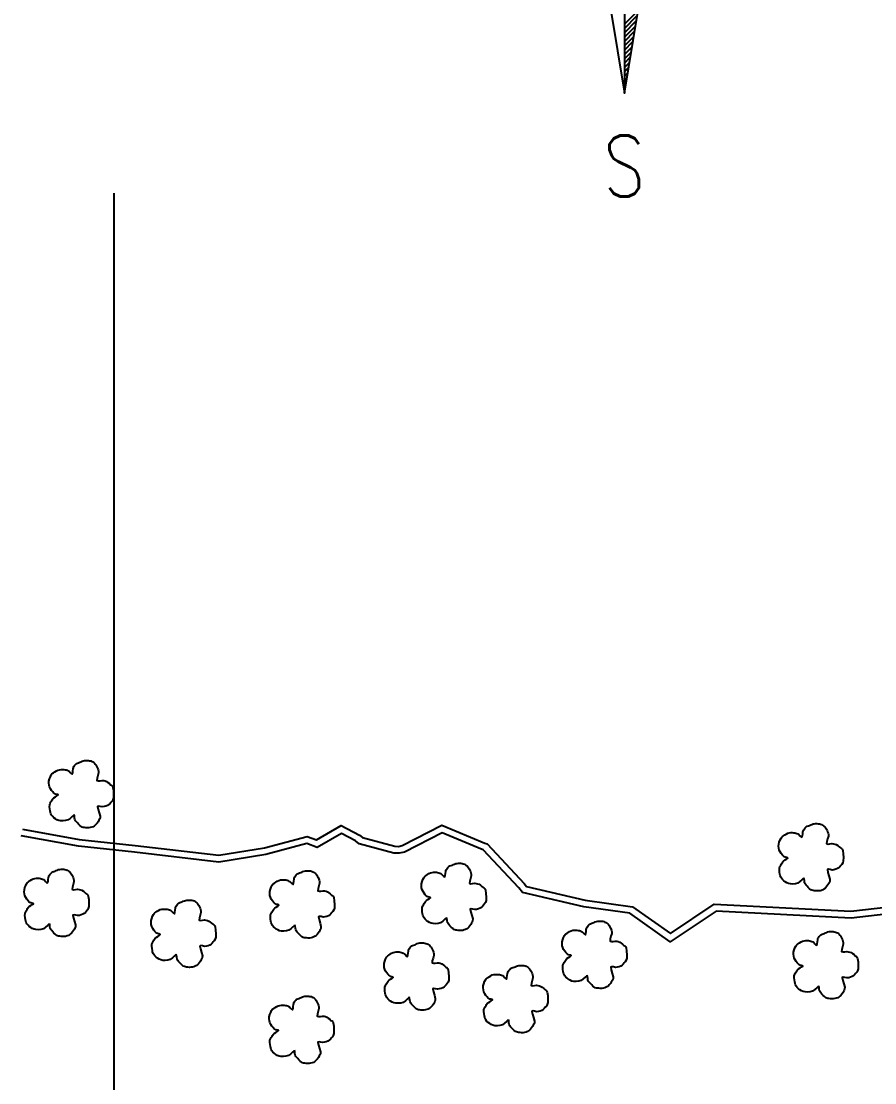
# Model space of a CAD drawing. Header units: millimetres. Extents: x 733975 to 738430, y 7821792 to 7824942.
# Drawn here: x 734459.3 to 734834.9, y 7823820.5 to 7824287.7 of the extents above; entities that cross this region are included whole.
import ezdxf

# ---------------------------------------------------------------- set-up
doc = ezdxf.new("R2010")
doc.units = ezdxf.units.MM
doc.linetypes.add('CONTINUO', pattern=[0])
for name, color, linetype in [("CURSOS_D'AGUA", 174, 'Continuous'), ('MALHA', 8, 'Continuous'), ('MATO', 3, 'Continuous'), ('SETA_NORTE', 3, 'Continuous')]:
    doc.layers.add(name, color=color, linetype=linetype)
doc.styles.add('ROMANS', font='romans')

# ---------------------------------------------------------------- blocks, each defined once
blk = doc.blocks.new('A$C309442C0')
at = {"layer": 'SETA_NORTE', "linetype": 'Continuous'}
for p, q in [((83.65, 25.28), (85.65, 27.28)), ((83.65, 24.65), (85.52, 26.52)), ((83.65, 24.01), (85.4, 25.76)), ((83.65, 23.37), (85.27, 25)), ((83.65, 22.74), (85.15, 24.23)), ((83.65, 22.1), (85.02, 23.47)), ((83.65, 21.46), (84.9, 22.71)), ((83.65, 20.83), (84.77, 21.94)), ((83.65, 20.19), (84.64, 21.18)), ((83.65, 19.55), (84.52, 20.42)), ((83.65, 18.91), (84.39, 19.66)), ((83.65, 18.28), (84.27, 18.89)), ((83.65, 17.64), (84.14, 18.13)), ((83.65, 17), (84.02, 17.37)), ((83.65, 16.37), (83.89, 16.61)), ((83.65, 15.73), (83.76, 15.84))]:
    blk.add_line(p, q, dxfattribs=at)
blk.add_lwpolyline([(93.84, 77.03), (155.72, 87.22), (93.84, 97.41), (83.65, 159.29), (73.46, 97.41), (11.58, 87.22), (73.46, 77.03), (83.65, 15.15)], close=True, dxfattribs=at)
blk.add_lwpolyline([(83.65, 87.22), (83.65, 15.15)], dxfattribs=at)
at = {"layer": 'SETA_NORTE', "color": 7, "lineweight": 30, "style": 'ROMANS', "width": 0.8}
blk.add_text('S', height=8.94, dxfattribs=at).set_placement((80.57, 0))

msp = doc.modelspace()

# ---------------------------------------------------------------- linework, layer by layer
at = {"layer": "CURSOS_D'AGUA", "color": 174, "linetype": 'Continuous'}
for points in [[(734459.81, 7823932.12), (734484.83, 7823927.58), (734509.46, 7823924.91), (734546.2, 7823920.6), (734566.32, 7823923.89), (734585.04, 7823928.88), (734589.21, 7823927.36), (734600.1, 7823933.62), (734608.11, 7823929.49), (734609.38, 7823928.39), (734623.73, 7823924.52), (734625.33, 7823924.48), (734626.94, 7823924.81), (734644.43, 7823933.83), (734663.27, 7823925.97), (734664.26, 7823925.6), (734680.53, 7823908.21), (734681.59, 7823906.82), (734707.46, 7823900.86), (734728.24, 7823897.93), (734744.95, 7823886.14), (734764.27, 7823899), (734824.39, 7823895.96), (734856.45, 7823899.63)], [(734856.33, 7823896.6), (734824.48, 7823892.95), (734765.11, 7823895.95), (734744.9, 7823882.5), (734727.1, 7823895.06), (734706.91, 7823897.91), (734679.86, 7823904.14), (734678.23, 7823906.27), (734662.55, 7823923.04), (734662.16, 7823923.18), (734644.56, 7823930.52), (734627.95, 7823921.95), (734625.6, 7823921.47), (734623.29, 7823921.53), (734607.93, 7823925.67), (734606.41, 7823926.99), (734600.18, 7823930.2), (734589.49, 7823924.06), (734584.9, 7823925.74), (734566.95, 7823920.95), (734546.27, 7823917.57), (734509.12, 7823921.93), (734484.4, 7823924.61), (734459.27, 7823929.17)]]:
    msp.add_lwpolyline(points, dxfattribs=at)
at = {"layer": 'MALHA', "color": 8}
msp.add_lwpolyline([(734500, 7824212.05), (734500, 7823564.62)], dxfattribs=at)
at = {"layer": 'MATO', "color": 94, "linetype": 'CONTINUO'}
for points in [[(734482.43, 7823938.27, 0), (734481.65, 7823937.6, 0), (734480.8, 7823936.83, 0), (734479.87, 7823936.12, 0), (734478.78, 7823935.82, 0), (734477.68, 7823935.7, 0), (734476.62, 7823935.74, 0), (734475.75, 7823935.93, 0), (734474.98, 7823936.24, 0), (734474.3, 7823936.64, 0), (734473.66, 7823937.13, 0), (734473.11, 7823937.67, 0), (734472.65, 7823938.26, 0), (734472.34, 7823938.82, 0), (734472.12, 7823939.43, 0), (734471.97, 7823940.11, 0), (734471.83, 7823941.02, 0), (734471.76, 7823941.95, 0), (734471.79, 7823942.84, 0), (734472.02, 7823943.5, 0), (734472.32, 7823944.07, 0), (734472.68, 7823944.57, 0), (734472.94, 7823945.02, 0), (734473.24, 7823945.44, 0), (734473.61, 7823945.85, 0), (734474.33, 7823946.32, 0), (734475, 7823946.75, 0), (734475.48, 7823947.12, 0), (734475.28, 7823947.27, 0), (734474.84, 7823947.38, 0), (734474.29, 7823947.5, 0), (734473.91, 7823947.73, 0), (734473.52, 7823948.04, 0), (734473.12, 7823948.47, 0), (734472.61, 7823949.1, 0), (734472.14, 7823949.83, 0), (734471.74, 7823950.65, 0), (734471.52, 7823951.48, 0), (734471.44, 7823952.35, 0), (734471.49, 7823953.24, 0), (734471.74, 7823954.22, 0), (734472.09, 7823955.14, 0), (734472.48, 7823955.94, 0), (734472.79, 7823956.36, 0), (734473.13, 7823956.66, 0), (734473.53, 7823956.91, 0), (734474.11, 7823957.33, 0), (734474.76, 7823957.73, 0), (734475.44, 7823958.08, 0), (734476.12, 7823958.25, 0), (734476.8, 7823958.33, 0), (734477.45, 7823958.34, 0), (734478.02, 7823958.32, 0), (734478.56, 7823958.24, 0), (734479.05, 7823958.12, 0), (734479.49, 7823957.97, 0), (734479.91, 7823957.78, 0), (734480.32, 7823957.53, 0), (734480.82, 7823956.98, 0), (734481.3, 7823956.51, 0), (734481.71, 7823956.29, 0), (734481.91, 7823956.93, 0), (734482.04, 7823957.78, 0), (734482.13, 7823958.66, 0), (734482.21, 7823959.04, 0), (734482.32, 7823959.34, 0), (734482.48, 7823959.61, 0), (734482.76, 7823960.06, 0), (734483.11, 7823960.51, 0), (734483.52, 7823960.92, 0), (734484, 7823961.15, 0), (734484.53, 7823961.33, 0), (734485.06, 7823961.49, 0), (734485.56, 7823961.73, 0), (734486.06, 7823961.96, 0), (734486.57, 7823962.16, 0), (734487.13, 7823962.26, 0), (734487.7, 7823962.31, 0), (734488.27, 7823962.31, 0), (734488.82, 7823962.28, 0), (734489.36, 7823962.21, 0), (734489.87, 7823962.08, 0), (734490.34, 7823961.9, 0), (734490.78, 7823961.67, 0), (734491.18, 7823961.39, 0), (734491.53, 7823961.1, 0), (734491.85, 7823960.75, 0), (734492.15, 7823960.35, 0), (734492.46, 7823959.84, 0), (734492.75, 7823959.27, 0), (734492.99, 7823958.67, 0), (734493.19, 7823958.14, 0), (734493.31, 7823957.53, 0), (734493.33, 7823956.81, 0), (734492.98, 7823955.63, 0), (734492.68, 7823954.46, 0), (734492.56, 7823953.49, 0), (734493.16, 7823953.32, 0), (734493.98, 7823953.38, 0), (734494.88, 7823953.53, 0), (734495.55, 7823953.45, 0), (734496.19, 7823953.31, 0), (734496.8, 7823953.07, 0), (734497.45, 7823952.63, 0), (734498.07, 7823952.14, 0), (734498.62, 7823951.63, 0), (734499.04, 7823951.4, 0), (734499.37, 7823951.06, 0), (734499.62, 7823950.48, 0), (734499.83, 7823949.04, 0), (734499.93, 7823947.45, 0), (734499.89, 7823945.91, 0), (734499.63, 7823945.04, 0), (734499.24, 7823944.38, 0), (734498.77, 7823943.87, 0), (734498.34, 7823943.33, 0), (734497.85, 7823942.88, 0), (734497.29, 7823942.5, 0), (734496.54, 7823942.21, 0), (734495.75, 7823942, 0), (734494.94, 7823941.88, 0), (734494.08, 7823942.11, 0), (734493.36, 7823942.23, 0), (734492.89, 7823942.06, 0), (734493.14, 7823940.79, 0), (734493.56, 7823939.28, 0), (734493.99, 7823937.79, 0), (734493.95, 7823937.03, 0), (734493.78, 7823936.45, 0), (734493.48, 7823935.97, 0), (734493.12, 7823935.36, 0), (734492.7, 7823934.77, 0), (734492.25, 7823934.24, 0), (734491.83, 7823933.81, 0), (734491.39, 7823933.45, 0), (734490.89, 7823933.16, 0), (734490.28, 7823932.93, 0), (734489.63, 7823932.77, 0), (734488.96, 7823932.68, 0), (734488.3, 7823932.67, 0), (734487.66, 7823932.71, 0), (734487.05, 7823932.8, 0), (734486.55, 7823932.86, 0), (734486.08, 7823932.98, 0), (734485.61, 7823933.2, 0), (734485.05, 7823933.68, 0), (734484.49, 7823934.23, 0), (734483.97, 7823934.82, 0), (734483.52, 7823935.28, 0), (734483.15, 7823935.75, 0), (734482.85, 7823936.28, 0), (734482.76, 7823937.08, 0), (734482.68, 7823937.85, 0), (734482.51, 7823938.49, 0)], [(734803.57, 7823910.46, 0), (734802.79, 7823909.79, 0), (734801.94, 7823909.03, 0), (734801.01, 7823908.31, 0), (734799.93, 7823908.02, 0), (734798.82, 7823907.9, 0), (734797.76, 7823907.94, 0), (734796.9, 7823908.12, 0), (734796.13, 7823908.43, 0), (734795.44, 7823908.84, 0), (734794.8, 7823909.32, 0), (734794.25, 7823909.87, 0), (734793.8, 7823910.45, 0), (734793.49, 7823911.01, 0), (734793.27, 7823911.62, 0), (734793.12, 7823912.31, 0), (734792.97, 7823913.21, 0), (734792.91, 7823914.15, 0), (734792.93, 7823915.04, 0), (734793.16, 7823915.7, 0), (734793.47, 7823916.27, 0), (734793.82, 7823916.77, 0), (734794.08, 7823917.22, 0), (734794.38, 7823917.64, 0), (734794.76, 7823918.04, 0), (734795.47, 7823918.51, 0), (734796.15, 7823918.95, 0), (734796.63, 7823919.31, 0), (734796.42, 7823919.47, 0), (734795.98, 7823919.57, 0), (734795.44, 7823919.69, 0), (734795.06, 7823919.92, 0), (734794.67, 7823920.24, 0), (734794.26, 7823920.66, 0), (734793.76, 7823921.29, 0), (734793.28, 7823922.03, 0), (734792.88, 7823922.84, 0), (734792.67, 7823923.68, 0), (734792.58, 7823924.54, 0), (734792.63, 7823925.44, 0), (734792.88, 7823926.41, 0), (734793.23, 7823927.34, 0), (734793.63, 7823928.14, 0), (734793.93, 7823928.56, 0), (734794.27, 7823928.85, 0), (734794.68, 7823929.1, 0), (734795.26, 7823929.52, 0), (734795.9, 7823929.93, 0), (734796.59, 7823930.27, 0), (734797.27, 7823930.44, 0), (734797.94, 7823930.53, 0), (734798.59, 7823930.54, 0), (734799.17, 7823930.51, 0), (734799.7, 7823930.43, 0), (734800.2, 7823930.31, 0), (734800.63, 7823930.17, 0), (734801.05, 7823929.98, 0), (734801.46, 7823929.72, 0), (734801.97, 7823929.17, 0), (734802.44, 7823928.71, 0), (734802.85, 7823928.48, 0), (734803.06, 7823929.12, 0), (734803.18, 7823929.97, 0), (734803.27, 7823930.85, 0), (734803.36, 7823931.24, 0), (734803.47, 7823931.53, 0), (734803.63, 7823931.8, 0), (734803.9, 7823932.25, 0), (734804.25, 7823932.71, 0), (734804.66, 7823933.12, 0), (734805.15, 7823933.35, 0), (734805.67, 7823933.52, 0), (734806.21, 7823933.68, 0), (734806.71, 7823933.92, 0), (734807.21, 7823934.16, 0), (734807.72, 7823934.35, 0), (734808.28, 7823934.45, 0), (734808.85, 7823934.5, 0), (734809.41, 7823934.51, 0), (734809.97, 7823934.48, 0), (734810.51, 7823934.4, 0), (734811.02, 7823934.28, 0), (734811.49, 7823934.09, 0), (734811.92, 7823933.86, 0), (734812.32, 7823933.59, 0), (734812.67, 7823933.29, 0), (734812.99, 7823932.95, 0), (734813.29, 7823932.54, 0), (734813.61, 7823932.03, 0), (734813.89, 7823931.47, 0), (734814.14, 7823930.87, 0), (734814.34, 7823930.33, 0), (734814.45, 7823929.73, 0), (734814.47, 7823929.01, 0), (734814.13, 7823927.83, 0), (734813.82, 7823926.66, 0), (734813.7, 7823925.69, 0), (734814.3, 7823925.52, 0), (734815.12, 7823925.58, 0), (734816.03, 7823925.72, 0), (734816.7, 7823925.65, 0), (734817.33, 7823925.5, 0), (734817.95, 7823925.26, 0), (734818.6, 7823924.83, 0), (734819.21, 7823924.34, 0), (734819.76, 7823923.83, 0), (734820.18, 7823923.59, 0), (734820.52, 7823923.26, 0), (734820.77, 7823922.68, 0), (734820.97, 7823921.24, 0), (734821.07, 7823919.64, 0), (734821.04, 7823918.11, 0), (734820.77, 7823917.24, 0), (734820.38, 7823916.58, 0), (734819.92, 7823916.06, 0), (734819.49, 7823915.53, 0), (734819, 7823915.07, 0), (734818.43, 7823914.7, 0), (734817.69, 7823914.41, 0), (734816.89, 7823914.2, 0), (734816.09, 7823914.07, 0), (734815.23, 7823914.3, 0), (734814.51, 7823914.43, 0), (734814.03, 7823914.26, 0), (734814.28, 7823912.99, 0), (734814.71, 7823911.48, 0), (734815.13, 7823909.99, 0), (734815.1, 7823909.23, 0), (734814.92, 7823908.65, 0), (734814.63, 7823908.17, 0), (734814.27, 7823907.55, 0), (734813.85, 7823906.97, 0), (734813.39, 7823906.43, 0), (734812.98, 7823906, 0), (734812.53, 7823905.64, 0), (734812.04, 7823905.35, 0), (734811.43, 7823905.13, 0), (734810.78, 7823904.97, 0), (734810.11, 7823904.88, 0), (734809.44, 7823904.86, 0), (734808.8, 7823904.91, 0), (734808.19, 7823904.99, 0), (734807.7, 7823905.05, 0), (734807.23, 7823905.18, 0), (734806.76, 7823905.4, 0), (734806.2, 7823905.87, 0), (734805.64, 7823906.43, 0), (734805.11, 7823907.02, 0), (734804.67, 7823907.47, 0), (734804.29, 7823907.95, 0), (734803.99, 7823908.47, 0), (734803.91, 7823909.27, 0), (734803.82, 7823910.04, 0), (734803.65, 7823910.68, 0)], [(734471.58, 7823890.39, 0), (734470.8, 7823889.71, 0), (734469.95, 7823888.95, 0), (734469.02, 7823888.24, 0), (734467.93, 7823887.94, 0), (734466.83, 7823887.82, 0), (734465.77, 7823887.86, 0), (734464.9, 7823888.05, 0), (734464.13, 7823888.36, 0), (734463.45, 7823888.76, 0), (734462.81, 7823889.25, 0), (734462.26, 7823889.79, 0), (734461.8, 7823890.38, 0), (734461.49, 7823890.94, 0), (734461.27, 7823891.55, 0), (734461.13, 7823892.23, 0), (734460.98, 7823893.14, 0), (734460.91, 7823894.07, 0), (734460.94, 7823894.96, 0), (734461.17, 7823895.62, 0), (734461.48, 7823896.19, 0), (734461.83, 7823896.69, 0), (734462.09, 7823897.14, 0), (734462.39, 7823897.56, 0), (734462.76, 7823897.97, 0), (734463.48, 7823898.43, 0), (734464.15, 7823898.87, 0), (734464.64, 7823899.24, 0), (734464.43, 7823899.39, 0), (734463.99, 7823899.5, 0), (734463.44, 7823899.62, 0), (734463.06, 7823899.84, 0), (734462.67, 7823900.16, 0), (734462.27, 7823900.59, 0), (734461.77, 7823901.22, 0), (734461.29, 7823901.95, 0), (734460.89, 7823902.77, 0), (734460.67, 7823903.6, 0), (734460.59, 7823904.47, 0), (734460.64, 7823905.36, 0), (734460.89, 7823906.34, 0), (734461.24, 7823907.26, 0), (734461.64, 7823908.06, 0), (734461.94, 7823908.48, 0), (734462.28, 7823908.78, 0), (734462.68, 7823909.03, 0), (734463.26, 7823909.45, 0), (734463.91, 7823909.85, 0), (734464.59, 7823910.19, 0), (734465.28, 7823910.36, 0), (734465.95, 7823910.45, 0), (734466.6, 7823910.46, 0), (734467.18, 7823910.44, 0), (734467.71, 7823910.36, 0), (734468.2, 7823910.23, 0), (734468.64, 7823910.09, 0), (734469.06, 7823909.9, 0), (734469.47, 7823909.65, 0), (734469.97, 7823909.1, 0), (734470.45, 7823908.63, 0), (734470.86, 7823908.41, 0), (734471.06, 7823909.04, 0), (734471.19, 7823909.9, 0), (734471.28, 7823910.78, 0), (734471.37, 7823911.16, 0), (734471.48, 7823911.46, 0), (734471.63, 7823911.72, 0), (734471.91, 7823912.18, 0), (734472.26, 7823912.63, 0), (734472.67, 7823913.04, 0), (734473.16, 7823913.27, 0), (734473.68, 7823913.45, 0), (734474.22, 7823913.61, 0), (734474.71, 7823913.85, 0), (734475.21, 7823914.08, 0), (734475.72, 7823914.28, 0), (734476.28, 7823914.38, 0), (734476.85, 7823914.43, 0), (734477.42, 7823914.43, 0), (734477.98, 7823914.4, 0), (734478.51, 7823914.33, 0), (734479.03, 7823914.2, 0), (734479.5, 7823914.02, 0), (734479.93, 7823913.79, 0), (734480.33, 7823913.51, 0), (734480.68, 7823913.22, 0), (734481, 7823912.87, 0), (734481.3, 7823912.47, 0), (734481.61, 7823911.96, 0), (734481.9, 7823911.39, 0), (734482.15, 7823910.79, 0), (734482.34, 7823910.26, 0), (734482.46, 7823909.65, 0), (734482.48, 7823908.93, 0), (734482.14, 7823907.75, 0), (734481.83, 7823906.58, 0), (734481.71, 7823905.61, 0), (734482.31, 7823905.44, 0), (734483.13, 7823905.5, 0), (734484.03, 7823905.65, 0), (734484.7, 7823905.57, 0), (734485.34, 7823905.42, 0), (734485.96, 7823905.19, 0), (734486.61, 7823904.75, 0), (734487.22, 7823904.26, 0), (734487.77, 7823903.75, 0), (734488.19, 7823903.52, 0), (734488.52, 7823903.18, 0), (734488.77, 7823902.6, 0), (734488.98, 7823901.16, 0), (734489.08, 7823899.57, 0), (734489.05, 7823898.03, 0), (734488.78, 7823897.16, 0), (734488.39, 7823896.5, 0), (734487.93, 7823895.99, 0), (734487.49, 7823895.45, 0), (734487, 7823895, 0), (734486.44, 7823894.62, 0), (734485.7, 7823894.33, 0), (734484.9, 7823894.12, 0), (734484.1, 7823894, 0), (734483.24, 7823894.23, 0), (734482.52, 7823894.35, 0), (734482.04, 7823894.18, 0), (734482.29, 7823892.91, 0), (734482.72, 7823891.4, 0), (734483.14, 7823889.91, 0), (734483.11, 7823889.15, 0), (734482.93, 7823888.57, 0), (734482.64, 7823888.09, 0), (734482.28, 7823887.48, 0), (734481.86, 7823886.89, 0), (734481.4, 7823886.36, 0), (734480.99, 7823885.93, 0), (734480.54, 7823885.57, 0), (734480.04, 7823885.27, 0), (734479.44, 7823885.05, 0), (734478.78, 7823884.89, 0), (734478.11, 7823884.8, 0), (734477.45, 7823884.79, 0), (734476.81, 7823884.83, 0), (734476.2, 7823884.92, 0), (734475.7, 7823884.97, 0), (734475.23, 7823885.1, 0), (734474.77, 7823885.32, 0), (734474.2, 7823885.8, 0), (734473.65, 7823886.35, 0), (734473.12, 7823886.94, 0), (734472.68, 7823887.4, 0), (734472.3, 7823887.87, 0), (734472, 7823888.4, 0), (734471.92, 7823889.2, 0), (734471.83, 7823889.97, 0), (734471.66, 7823890.61, 0)], [(734579.62, 7823889.73, 0), (734578.85, 7823889.05, 0), (734577.99, 7823888.29, 0), (734577.06, 7823887.58, 0), (734575.98, 7823887.28, 0), (734574.87, 7823887.16, 0), (734573.81, 7823887.2, 0), (734572.95, 7823887.39, 0), (734572.18, 7823887.69, 0), (734571.49, 7823888.1, 0), (734570.86, 7823888.58, 0), (734570.3, 7823889.13, 0), (734569.85, 7823889.72, 0), (734569.54, 7823890.28, 0), (734569.32, 7823890.89, 0), (734569.17, 7823891.57, 0), (734569.03, 7823892.48, 0), (734568.96, 7823893.41, 0), (734568.99, 7823894.3, 0), (734569.21, 7823894.96, 0), (734569.52, 7823895.53, 0), (734569.87, 7823896.03, 0), (734570.14, 7823896.48, 0), (734570.44, 7823896.9, 0), (734570.81, 7823897.31, 0), (734571.53, 7823897.77, 0), (734572.2, 7823898.21, 0), (734572.68, 7823898.58, 0), (734572.47, 7823898.73, 0), (734572.04, 7823898.84, 0), (734571.49, 7823898.96, 0), (734571.11, 7823899.18, 0), (734570.72, 7823899.5, 0), (734570.31, 7823899.93, 0), (734569.81, 7823900.56, 0), (734569.33, 7823901.29, 0), (734568.93, 7823902.1, 0), (734568.72, 7823902.94, 0), (734568.63, 7823903.81, 0), (734568.68, 7823904.7, 0), (734568.94, 7823905.68, 0), (734569.28, 7823906.6, 0), (734569.68, 7823907.4, 0), (734569.98, 7823907.82, 0), (734570.32, 7823908.12, 0), (734570.73, 7823908.37, 0), (734571.31, 7823908.79, 0), (734571.95, 7823909.19, 0), (734572.64, 7823909.53, 0), (734573.32, 7823909.7, 0), (734574, 7823909.79, 0), (734574.64, 7823909.8, 0), (734575.22, 7823909.77, 0), (734575.75, 7823909.7, 0), (734576.25, 7823909.57, 0), (734576.69, 7823909.43, 0), (734577.1, 7823909.24, 0), (734577.52, 7823908.99, 0), (734578.02, 7823908.44, 0), (734578.5, 7823907.97, 0), (734578.91, 7823907.75, 0), (734579.11, 7823908.38, 0), (734579.24, 7823909.24, 0), (734579.32, 7823910.12, 0), (734579.41, 7823910.5, 0), (734579.52, 7823910.8, 0), (734579.68, 7823911.06, 0), (734579.96, 7823911.52, 0), (734580.3, 7823911.97, 0), (734580.71, 7823912.38, 0), (734581.2, 7823912.61, 0), (734581.72, 7823912.79, 0), (734582.26, 7823912.95, 0), (734582.76, 7823913.19, 0), (734583.26, 7823913.42, 0), (734583.77, 7823913.62, 0), (734584.33, 7823913.72, 0), (734584.9, 7823913.77, 0), (734585.47, 7823913.77, 0), (734586.02, 7823913.74, 0), (734586.56, 7823913.67, 0), (734587.07, 7823913.54, 0), (734587.54, 7823913.36, 0), (734587.98, 7823913.13, 0), (734588.37, 7823912.85, 0), (734588.72, 7823912.56, 0), (734589.04, 7823912.21, 0), (734589.34, 7823911.81, 0), (734589.66, 7823911.3, 0), (734589.95, 7823910.73, 0), (734590.19, 7823910.13, 0), (734590.39, 7823909.6, 0), (734590.51, 7823908.99, 0), (734590.52, 7823908.27, 0), (734590.18, 7823907.09, 0), (734589.87, 7823905.92, 0), (734589.75, 7823904.95, 0), (734590.36, 7823904.78, 0), (734591.17, 7823904.84, 0), (734592.08, 7823904.99, 0), (734592.75, 7823904.91, 0), (734593.39, 7823904.76, 0), (734594, 7823904.53, 0), (734594.65, 7823904.09, 0), (734595.26, 7823903.6, 0), (734595.81, 7823903.09, 0), (734596.23, 7823902.86, 0), (734596.57, 7823902.52, 0), (734596.82, 7823901.94, 0), (734597.02, 7823900.5, 0), (734597.12, 7823898.91, 0), (734597.09, 7823897.37, 0), (734596.82, 7823896.5, 0), (734596.44, 7823895.84, 0), (734595.97, 7823895.33, 0), (734595.54, 7823894.79, 0), (734595.05, 7823894.34, 0), (734594.48, 7823893.96, 0), (734593.74, 7823893.67, 0), (734592.94, 7823893.46, 0), (734592.14, 7823893.34, 0), (734591.28, 7823893.57, 0), (734590.56, 7823893.69, 0), (734590.09, 7823893.52, 0), (734590.34, 7823892.25, 0), (734590.76, 7823890.74, 0), (734591.18, 7823889.25, 0), (734591.15, 7823888.49, 0), (734590.97, 7823887.91, 0), (734590.68, 7823887.43, 0), (734590.32, 7823886.82, 0), (734589.9, 7823886.23, 0), (734589.45, 7823885.7, 0), (734589.03, 7823885.26, 0), (734588.58, 7823884.91, 0), (734588.09, 7823884.61, 0), (734587.48, 7823884.39, 0), (734586.83, 7823884.23, 0), (734586.16, 7823884.14, 0), (734585.5, 7823884.13, 0), (734584.85, 7823884.17, 0), (734584.25, 7823884.26, 0), (734583.75, 7823884.31, 0), (734583.28, 7823884.44, 0), (734582.81, 7823884.66, 0), (734582.25, 7823885.13, 0), (734581.69, 7823885.69, 0), (734581.17, 7823886.28, 0), (734580.72, 7823886.74, 0), (734580.35, 7823887.21, 0), (734580.05, 7823887.74, 0), (734579.96, 7823888.53, 0), (734579.88, 7823889.31, 0), (734579.7, 7823889.95, 0)], [(734646.37, 7823893.03, 0), (734645.59, 7823892.36, 0), (734644.74, 7823891.59, 0), (734643.81, 7823890.88, 0), (734642.72, 7823890.58, 0), (734641.62, 7823890.46, 0), (734640.55, 7823890.5, 0), (734639.69, 7823890.69, 0), (734638.92, 7823891, 0), (734638.24, 7823891.4, 0), (734637.6, 7823891.89, 0), (734637.05, 7823892.43, 0), (734636.59, 7823893.02, 0), (734636.28, 7823893.58, 0), (734636.06, 7823894.19, 0), (734635.91, 7823894.87, 0), (734635.77, 7823895.78, 0), (734635.7, 7823896.71, 0), (734635.73, 7823897.61, 0), (734635.96, 7823898.27, 0), (734636.26, 7823898.83, 0), (734636.62, 7823899.33, 0), (734636.88, 7823899.79, 0), (734637.18, 7823900.21, 0), (734637.55, 7823900.61, 0), (734638.27, 7823901.08, 0), (734638.94, 7823901.51, 0), (734639.42, 7823901.88, 0), (734639.21, 7823902.03, 0), (734638.78, 7823902.14, 0), (734638.23, 7823902.26, 0), (734637.85, 7823902.49, 0), (734637.46, 7823902.8, 0), (734637.06, 7823903.23, 0), (734636.55, 7823903.86, 0), (734636.08, 7823904.6, 0), (734635.67, 7823905.41, 0), (734635.46, 7823906.24, 0), (734635.38, 7823907.11, 0), (734635.43, 7823908, 0), (734635.68, 7823908.98, 0), (734636.03, 7823909.9, 0), (734636.42, 7823910.7, 0), (734636.73, 7823911.12, 0), (734637.07, 7823911.42, 0), (734637.47, 7823911.67, 0), (734638.05, 7823912.09, 0), (734638.7, 7823912.49, 0), (734639.38, 7823912.84, 0), (734640.06, 7823913.01, 0), (734640.74, 7823913.09, 0), (734641.39, 7823913.1, 0), (734641.96, 7823913.08, 0), (734642.5, 7823913, 0), (734642.99, 7823912.88, 0), (734643.43, 7823912.73, 0), (734643.85, 7823912.54, 0), (734644.26, 7823912.29, 0), (734644.76, 7823911.74, 0), (734645.24, 7823911.27, 0), (734645.65, 7823911.05, 0), (734645.85, 7823911.69, 0), (734645.98, 7823912.54, 0), (734646.07, 7823913.42, 0), (734646.15, 7823913.8, 0), (734646.26, 7823914.1, 0), (734646.42, 7823914.37, 0), (734646.7, 7823914.82, 0), (734647.05, 7823915.27, 0), (734647.46, 7823915.68, 0), (734647.94, 7823915.91, 0), (734648.47, 7823916.09, 0), (734649, 7823916.25, 0), (734649.5, 7823916.49, 0), (734650, 7823916.72, 0), (734650.51, 7823916.92, 0), (734651.07, 7823917.02, 0), (734651.64, 7823917.07, 0), (734652.21, 7823917.07, 0), (734652.76, 7823917.04, 0), (734653.3, 7823916.97, 0), (734653.81, 7823916.84, 0), (734654.28, 7823916.66, 0), (734654.72, 7823916.43, 0), (734655.12, 7823916.15, 0), (734655.47, 7823915.86, 0), (734655.79, 7823915.51, 0), (734656.09, 7823915.11, 0), (734656.4, 7823914.6, 0), (734656.69, 7823914.04, 0), (734656.93, 7823913.44, 0), (734657.13, 7823912.9, 0), (734657.25, 7823912.29, 0), (734657.27, 7823911.57, 0), (734656.92, 7823910.39, 0), (734656.61, 7823909.23, 0), (734656.49, 7823908.25, 0), (734657.1, 7823908.08, 0), (734657.92, 7823908.14, 0), (734658.82, 7823908.29, 0), (734659.49, 7823908.21, 0), (734660.13, 7823908.07, 0), (734660.74, 7823907.83, 0), (734661.39, 7823907.39, 0), (734662.01, 7823906.9, 0), (734662.56, 7823906.39, 0), (734662.98, 7823906.16, 0), (734663.31, 7823905.82, 0), (734663.56, 7823905.24, 0), (734663.77, 7823903.81, 0), (734663.87, 7823902.21, 0), (734663.83, 7823900.67, 0), (734663.56, 7823899.8, 0), (734663.18, 7823899.14, 0), (734662.71, 7823898.63, 0), (734662.28, 7823898.09, 0), (734661.79, 7823897.64, 0), (734661.23, 7823897.26, 0), (734660.48, 7823896.97, 0), (734659.69, 7823896.76, 0), (734658.88, 7823896.64, 0), (734658.02, 7823896.87, 0), (734657.3, 7823896.99, 0), (734656.83, 7823896.82, 0), (734657.08, 7823895.55, 0), (734657.5, 7823894.04, 0), (734657.93, 7823892.55, 0), (734657.89, 7823891.79, 0), (734657.71, 7823891.21, 0), (734657.42, 7823890.73, 0), (734657.06, 7823890.12, 0), (734656.64, 7823889.53, 0), (734656.19, 7823889, 0), (734655.77, 7823888.57, 0), (734655.33, 7823888.21, 0), (734654.83, 7823887.92, 0), (734654.22, 7823887.69, 0), (734653.57, 7823887.53, 0), (734652.9, 7823887.44, 0), (734652.24, 7823887.43, 0), (734651.6, 7823887.47, 0), (734650.99, 7823887.56, 0), (734650.49, 7823887.62, 0), (734650.02, 7823887.74, 0), (734649.55, 7823887.97, 0), (734648.99, 7823888.44, 0), (734648.43, 7823888.99, 0), (734647.91, 7823889.58, 0), (734647.46, 7823890.04, 0), (734647.09, 7823890.51, 0), (734646.79, 7823891.04, 0), (734646.7, 7823891.84, 0), (734646.62, 7823892.61, 0), (734646.45, 7823893.25, 0)], [(734527.42, 7823876.85, 0), (734526.64, 7823876.18, 0), (734525.79, 7823875.41, 0), (734524.86, 7823874.7, 0), (734523.77, 7823874.4, 0), (734522.67, 7823874.28, 0), (734521.61, 7823874.32, 0), (734520.74, 7823874.51, 0), (734519.97, 7823874.82, 0), (734519.29, 7823875.22, 0), (734518.65, 7823875.71, 0), (734518.1, 7823876.25, 0), (734517.64, 7823876.84, 0), (734517.33, 7823877.4, 0), (734517.11, 7823878.01, 0), (734516.97, 7823878.69, 0), (734516.82, 7823879.6, 0), (734516.75, 7823880.53, 0), (734516.78, 7823881.43, 0), (734517.01, 7823882.09, 0), (734517.32, 7823882.65, 0), (734517.67, 7823883.15, 0), (734517.93, 7823883.61, 0), (734518.23, 7823884.03, 0), (734518.6, 7823884.43, 0), (734519.32, 7823884.9, 0), (734519.99, 7823885.33, 0), (734520.48, 7823885.7, 0), (734520.27, 7823885.85, 0), (734519.83, 7823885.96, 0), (734519.28, 7823886.08, 0), (734518.9, 7823886.31, 0), (734518.51, 7823886.62, 0), (734518.11, 7823887.05, 0), (734517.61, 7823887.68, 0), (734517.13, 7823888.42, 0), (734516.73, 7823889.23, 0), (734516.51, 7823890.06, 0), (734516.43, 7823890.93, 0), (734516.48, 7823891.82, 0), (734516.73, 7823892.8, 0), (734517.08, 7823893.72, 0), (734517.47, 7823894.52, 0), (734517.78, 7823894.94, 0), (734518.12, 7823895.24, 0), (734518.52, 7823895.49, 0), (734519.1, 7823895.91, 0), (734519.75, 7823896.31, 0), (734520.43, 7823896.66, 0), (734521.12, 7823896.83, 0), (734521.79, 7823896.91, 0), (734522.44, 7823896.92, 0), (734523.02, 7823896.9, 0), (734523.55, 7823896.82, 0), (734524.04, 7823896.7, 0), (734524.48, 7823896.55, 0), (734524.9, 7823896.36, 0), (734525.31, 7823896.11, 0), (734525.81, 7823895.56, 0), (734526.29, 7823895.09, 0), (734526.7, 7823894.87, 0), (734526.9, 7823895.51, 0), (734527.03, 7823896.36, 0), (734527.12, 7823897.24, 0), (734527.21, 7823897.62, 0), (734527.31, 7823897.92, 0), (734527.47, 7823898.19, 0), (734527.75, 7823898.64, 0), (734528.1, 7823899.09, 0), (734528.51, 7823899.5, 0), (734529, 7823899.73, 0), (734529.52, 7823899.91, 0), (734530.06, 7823900.07, 0), (734530.55, 7823900.31, 0), (734531.05, 7823900.54, 0), (734531.56, 7823900.74, 0), (734532.12, 7823900.84, 0), (734532.69, 7823900.89, 0), (734533.26, 7823900.89, 0), (734533.82, 7823900.86, 0), (734534.35, 7823900.79, 0), (734534.86, 7823900.66, 0), (734535.33, 7823900.48, 0), (734535.77, 7823900.25, 0), (734536.17, 7823899.97, 0), (734536.52, 7823899.68, 0), (734536.84, 7823899.33, 0), (734537.14, 7823898.93, 0), (734537.45, 7823898.42, 0), (734537.74, 7823897.86, 0), (734537.99, 7823897.25, 0), (734538.18, 7823896.72, 0), (734538.3, 7823896.11, 0), (734538.32, 7823895.39, 0), (734537.98, 7823894.21, 0), (734537.67, 7823893.05, 0), (734537.55, 7823892.07, 0), (734538.15, 7823891.9, 0), (734538.97, 7823891.96, 0), (734539.87, 7823892.11, 0), (734540.54, 7823892.03, 0), (734541.18, 7823891.89, 0), (734541.8, 7823891.65, 0), (734542.45, 7823891.21, 0), (734543.06, 7823890.72, 0), (734543.61, 7823890.21, 0), (734544.03, 7823889.98, 0), (734544.36, 7823889.64, 0), (734544.61, 7823889.06, 0), (734544.82, 7823887.63, 0), (734544.92, 7823886.03, 0), (734544.89, 7823884.49, 0), (734544.62, 7823883.62, 0), (734544.23, 7823882.96, 0), (734543.77, 7823882.45, 0), (734543.33, 7823881.91, 0), (734542.84, 7823881.46, 0), (734542.28, 7823881.08, 0), (734541.53, 7823880.79, 0), (734540.74, 7823880.58, 0), (734539.93, 7823880.46, 0), (734539.08, 7823880.69, 0), (734538.36, 7823880.81, 0), (734537.88, 7823880.64, 0), (734538.13, 7823879.37, 0), (734538.56, 7823877.86, 0), (734538.98, 7823876.37, 0), (734538.94, 7823875.61, 0), (734538.77, 7823875.03, 0), (734538.48, 7823874.55, 0), (734538.12, 7823873.94, 0), (734537.7, 7823873.35, 0), (734537.24, 7823872.82, 0), (734536.82, 7823872.39, 0), (734536.38, 7823872.03, 0), (734535.88, 7823871.74, 0), (734535.27, 7823871.51, 0), (734534.62, 7823871.35, 0), (734533.95, 7823871.26, 0), (734533.29, 7823871.25, 0), (734532.65, 7823871.29, 0), (734532.04, 7823871.38, 0), (734531.54, 7823871.44, 0), (734531.07, 7823871.56, 0), (734530.6, 7823871.79, 0), (734530.04, 7823872.26, 0), (734529.49, 7823872.81, 0), (734528.96, 7823873.4, 0), (734528.52, 7823873.86, 0), (734528.14, 7823874.33, 0), (734527.84, 7823874.86, 0), (734527.76, 7823875.66, 0), (734527.67, 7823876.43, 0), (734527.5, 7823877.07, 0)], [(734708.24, 7823867.57, 0), (734707.46, 7823866.9, 0), (734706.61, 7823866.14, 0), (734705.68, 7823865.42, 0), (734704.6, 7823865.12, 0), (734703.49, 7823865.01, 0), (734702.43, 7823865.05, 0), (734701.57, 7823865.23, 0), (734700.8, 7823865.54, 0), (734700.11, 7823865.95, 0), (734699.47, 7823866.43, 0), (734698.92, 7823866.97, 0), (734698.47, 7823867.56, 0), (734698.16, 7823868.12, 0), (734697.94, 7823868.73, 0), (734697.79, 7823869.41, 0), (734697.64, 7823870.32, 0), (734697.57, 7823871.26, 0), (734697.6, 7823872.15, 0), (734697.83, 7823872.81, 0), (734698.14, 7823873.38, 0), (734698.49, 7823873.88, 0), (734698.75, 7823874.33, 0), (734699.05, 7823874.75, 0), (734699.43, 7823875.15, 0), (734700.14, 7823875.62, 0), (734700.82, 7823876.05, 0), (734701.3, 7823876.42, 0), (734701.09, 7823876.57, 0), (734700.65, 7823876.68, 0), (734700.11, 7823876.8, 0), (734699.72, 7823877.03, 0), (734699.34, 7823877.35, 0), (734698.93, 7823877.77, 0), (734698.43, 7823878.4, 0), (734697.95, 7823879.14, 0), (734697.55, 7823879.95, 0), (734697.34, 7823880.78, 0), (734697.25, 7823881.65, 0), (734697.3, 7823882.54, 0), (734697.55, 7823883.52, 0), (734697.9, 7823884.45, 0), (734698.3, 7823885.24, 0), (734698.6, 7823885.66, 0), (734698.94, 7823885.96, 0), (734699.35, 7823886.21, 0), (734699.92, 7823886.63, 0), (734700.57, 7823887.04, 0), (734701.26, 7823887.38, 0), (734701.94, 7823887.55, 0), (734702.61, 7823887.63, 0), (734703.26, 7823887.65, 0), (734703.84, 7823887.62, 0), (734704.37, 7823887.54, 0), (734704.87, 7823887.42, 0), (734705.3, 7823887.28, 0), (734705.72, 7823887.09, 0), (734706.13, 7823886.83, 0), (734706.64, 7823886.28, 0), (734707.11, 7823885.82, 0), (734707.52, 7823885.59, 0), (734707.73, 7823886.23, 0), (734707.85, 7823887.08, 0), (734707.94, 7823887.96, 0), (734708.03, 7823888.35, 0), (734708.14, 7823888.64, 0), (734708.29, 7823888.91, 0), (734708.57, 7823889.36, 0), (734708.92, 7823889.81, 0), (734709.33, 7823890.22, 0), (734709.82, 7823890.45, 0), (734710.34, 7823890.63, 0), (734710.88, 7823890.79, 0), (734711.37, 7823891.03, 0), (734711.87, 7823891.26, 0), (734712.39, 7823891.46, 0), (734712.95, 7823891.56, 0), (734713.51, 7823891.61, 0), (734714.08, 7823891.62, 0), (734714.64, 7823891.59, 0), (734715.18, 7823891.51, 0), (734715.69, 7823891.39, 0), (734716.16, 7823891.2, 0), (734716.59, 7823890.97, 0), (734716.99, 7823890.7, 0), (734717.34, 7823890.4, 0), (734717.66, 7823890.06, 0), (734717.96, 7823889.65, 0), (734718.28, 7823889.14, 0), (734718.56, 7823888.58, 0), (734718.81, 7823887.98, 0), (734719.01, 7823887.44, 0), (734719.12, 7823886.84, 0), (734719.14, 7823886.12, 0), (734718.8, 7823884.93, 0), (734718.49, 7823883.77, 0), (734718.37, 7823882.8, 0), (734718.97, 7823882.63, 0), (734719.79, 7823882.69, 0), (734720.69, 7823882.83, 0), (734721.37, 7823882.76, 0), (734722, 7823882.61, 0), (734722.62, 7823882.37, 0), (734723.27, 7823881.94, 0), (734723.88, 7823881.44, 0), (734724.43, 7823880.93, 0), (734724.85, 7823880.7, 0), (734725.19, 7823880.37, 0), (734725.44, 7823879.79, 0), (734725.64, 7823878.35, 0), (734725.74, 7823876.75, 0), (734725.71, 7823875.22, 0), (734725.44, 7823874.35, 0), (734725.05, 7823873.69, 0), (734724.59, 7823873.17, 0), (734724.16, 7823872.64, 0), (734723.67, 7823872.18, 0), (734723.1, 7823871.81, 0), (734722.36, 7823871.51, 0), (734721.56, 7823871.31, 0), (734720.76, 7823871.18, 0), (734719.9, 7823871.41, 0), (734719.18, 7823871.54, 0), (734718.7, 7823871.36, 0), (734718.95, 7823870.09, 0), (734719.38, 7823868.59, 0), (734719.8, 7823867.1, 0), (734719.77, 7823866.34, 0), (734719.59, 7823865.76, 0), (734719.3, 7823865.28, 0), (734718.94, 7823864.66, 0), (734718.52, 7823864.08, 0), (734718.06, 7823863.54, 0), (734717.65, 7823863.11, 0), (734717.2, 7823862.75, 0), (734716.71, 7823862.46, 0), (734716.1, 7823862.24, 0), (734715.45, 7823862.08, 0), (734714.78, 7823861.99, 0), (734714.11, 7823861.97, 0), (734713.47, 7823862.02, 0), (734712.86, 7823862.1, 0), (734712.37, 7823862.16, 0), (734711.9, 7823862.28, 0), (734711.43, 7823862.51, 0), (734710.87, 7823862.98, 0), (734710.31, 7823863.54, 0), (734709.78, 7823864.12, 0), (734709.34, 7823864.58, 0), (734708.96, 7823865.06, 0), (734708.66, 7823865.58, 0), (734708.58, 7823866.38, 0), (734708.49, 7823867.15, 0), (734708.32, 7823867.79, 0)], [(734810.11, 7823862.96, 0), (734809.33, 7823862.29, 0), (734808.47, 7823861.53, 0), (734807.55, 7823860.82, 0), (734806.46, 7823860.52, 0), (734805.35, 7823860.4, 0), (734804.29, 7823860.44, 0), (734803.43, 7823860.63, 0), (734802.66, 7823860.93, 0), (734801.97, 7823861.34, 0), (734801.34, 7823861.82, 0), (734800.79, 7823862.37, 0), (734800.33, 7823862.96, 0), (734800.02, 7823863.51, 0), (734799.8, 7823864.12, 0), (734799.65, 7823864.81, 0), (734799.51, 7823865.71, 0), (734799.44, 7823866.65, 0), (734799.47, 7823867.54, 0), (734799.69, 7823868.2, 0), (734800, 7823868.77, 0), (734800.35, 7823869.27, 0), (734800.62, 7823869.72, 0), (734800.92, 7823870.14, 0), (734801.29, 7823870.54, 0), (734802.01, 7823871.01, 0), (734802.68, 7823871.45, 0), (734803.16, 7823871.82, 0), (734802.95, 7823871.97, 0), (734802.52, 7823872.08, 0), (734801.97, 7823872.2, 0), (734801.59, 7823872.42, 0), (734801.2, 7823872.74, 0), (734800.8, 7823873.17, 0), (734800.29, 7823873.8, 0), (734799.81, 7823874.53, 0), (734799.41, 7823875.34, 0), (734799.2, 7823876.18, 0), (734799.11, 7823877.05, 0), (734799.16, 7823877.94, 0), (734799.42, 7823878.92, 0), (734799.76, 7823879.84, 0), (734800.16, 7823880.64, 0), (734800.46, 7823881.06, 0), (734800.8, 7823881.36, 0), (734801.21, 7823881.61, 0), (734801.79, 7823882.03, 0), (734802.43, 7823882.43, 0), (734803.12, 7823882.77, 0), (734803.8, 7823882.94, 0), (734804.48, 7823883.03, 0), (734805.13, 7823883.04, 0), (734805.7, 7823883.01, 0), (734806.24, 7823882.94, 0), (734806.73, 7823882.81, 0), (734807.17, 7823882.67, 0), (734807.58, 7823882.48, 0), (734808, 7823882.23, 0), (734808.5, 7823881.67, 0), (734808.98, 7823881.21, 0), (734809.39, 7823880.99, 0), (734809.59, 7823881.62, 0), (734809.72, 7823882.48, 0), (734809.8, 7823883.36, 0), (734809.89, 7823883.74, 0), (734810, 7823884.03, 0), (734810.16, 7823884.3, 0), (734810.44, 7823884.76, 0), (734810.78, 7823885.21, 0), (734811.2, 7823885.62, 0), (734811.68, 7823885.85, 0), (734812.2, 7823886.03, 0), (734812.74, 7823886.18, 0), (734813.24, 7823886.43, 0), (734813.74, 7823886.66, 0), (734814.25, 7823886.85, 0), (734814.81, 7823886.96, 0), (734815.38, 7823887.01, 0), (734815.95, 7823887.01, 0), (734816.5, 7823886.98, 0), (734817.04, 7823886.9, 0), (734817.55, 7823886.78, 0), (734818.02, 7823886.6, 0), (734818.46, 7823886.37, 0), (734818.86, 7823886.09, 0), (734819.21, 7823885.8, 0), (734819.53, 7823885.45, 0), (734819.82, 7823885.05, 0), (734820.14, 7823884.54, 0), (734820.43, 7823883.97, 0), (734820.67, 7823883.37, 0), (734820.87, 7823882.83, 0), (734820.99, 7823882.23, 0), (734821, 7823881.51, 0), (734820.66, 7823880.33, 0), (734820.35, 7823879.16, 0), (734820.23, 7823878.19, 0), (734820.84, 7823878.02, 0), (734821.65, 7823878.08, 0), (734822.56, 7823878.23, 0), (734823.23, 7823878.15, 0), (734823.87, 7823878, 0), (734824.48, 7823877.76, 0), (734825.13, 7823877.33, 0), (734825.74, 7823876.84, 0), (734826.29, 7823876.33, 0), (734826.72, 7823876.1, 0), (734827.05, 7823875.76, 0), (734827.3, 7823875.18, 0), (734827.5, 7823873.74, 0), (734827.6, 7823872.15, 0), (734827.57, 7823870.61, 0), (734827.3, 7823869.74, 0), (734826.92, 7823869.08, 0), (734826.45, 7823868.56, 0), (734826.02, 7823868.03, 0), (734825.53, 7823867.58, 0), (734824.96, 7823867.2, 0), (734824.22, 7823866.91, 0), (734823.43, 7823866.7, 0), (734822.62, 7823866.58, 0), (734821.76, 7823866.81, 0), (734821.04, 7823866.93, 0), (734820.57, 7823866.76, 0), (734820.82, 7823865.49, 0), (734821.24, 7823863.98, 0), (734821.66, 7823862.49, 0), (734821.63, 7823861.73, 0), (734821.45, 7823861.15, 0), (734821.16, 7823860.67, 0), (734820.8, 7823860.05, 0), (734820.38, 7823859.47, 0), (734819.93, 7823858.93, 0), (734819.51, 7823858.5, 0), (734819.06, 7823858.14, 0), (734818.57, 7823857.85, 0), (734817.96, 7823857.63, 0), (734817.31, 7823857.47, 0), (734816.64, 7823857.38, 0), (734815.98, 7823857.37, 0), (734815.33, 7823857.41, 0), (734814.73, 7823857.49, 0), (734814.23, 7823857.55, 0), (734813.76, 7823857.68, 0), (734813.29, 7823857.9, 0), (734812.73, 7823858.37, 0), (734812.17, 7823858.93, 0), (734811.65, 7823859.52, 0), (734811.2, 7823859.98, 0), (734810.83, 7823860.45, 0), (734810.53, 7823860.97, 0), (734810.44, 7823861.77, 0), (734810.36, 7823862.55, 0), (734810.18, 7823863.18, 0)], [(734629.93, 7823858, 0), (734629.16, 7823857.32, 0), (734628.3, 7823856.56, 0), (734627.38, 7823855.85, 0), (734626.29, 7823855.55, 0), (734625.18, 7823855.43, 0), (734624.12, 7823855.47, 0), (734623.26, 7823855.66, 0), (734622.49, 7823855.96, 0), (734621.8, 7823856.37, 0), (734621.17, 7823856.85, 0), (734620.62, 7823857.4, 0), (734620.16, 7823857.99, 0), (734619.85, 7823858.55, 0), (734619.63, 7823859.16, 0), (734619.48, 7823859.84, 0), (734619.34, 7823860.75, 0), (734619.27, 7823861.68, 0), (734619.3, 7823862.57, 0), (734619.52, 7823863.23, 0), (734619.83, 7823863.8, 0), (734620.18, 7823864.3, 0), (734620.45, 7823864.75, 0), (734620.75, 7823865.17, 0), (734621.12, 7823865.58, 0), (734621.84, 7823866.04, 0), (734622.51, 7823866.48, 0), (734622.99, 7823866.85, 0), (734622.78, 7823867, 0), (734622.35, 7823867.11, 0), (734621.8, 7823867.23, 0), (734621.42, 7823867.45, 0), (734621.03, 7823867.77, 0), (734620.63, 7823868.2, 0), (734620.12, 7823868.83, 0), (734619.64, 7823869.56, 0), (734619.24, 7823870.37, 0), (734619.03, 7823871.21, 0), (734618.94, 7823872.08, 0), (734618.99, 7823872.97, 0), (734619.25, 7823873.95, 0), (734619.59, 7823874.87, 0), (734619.99, 7823875.67, 0), (734620.29, 7823876.09, 0), (734620.63, 7823876.39, 0), (734621.04, 7823876.64, 0), (734621.62, 7823877.06, 0), (734622.26, 7823877.46, 0), (734622.95, 7823877.8, 0), (734623.63, 7823877.97, 0), (734624.31, 7823878.06, 0), (734624.95, 7823878.07, 0), (734625.53, 7823878.04, 0), (734626.06, 7823877.97, 0), (734626.56, 7823877.84, 0), (734627, 7823877.7, 0), (734627.41, 7823877.51, 0), (734627.83, 7823877.26, 0), (734628.33, 7823876.71, 0), (734628.81, 7823876.24, 0), (734629.22, 7823876.02, 0), (734629.42, 7823876.65, 0), (734629.55, 7823877.51, 0), (734629.63, 7823878.39, 0), (734629.72, 7823878.77, 0), (734629.83, 7823879.07, 0), (734629.99, 7823879.33, 0), (734630.27, 7823879.79, 0), (734630.61, 7823880.24, 0), (734631.03, 7823880.65, 0), (734631.51, 7823880.88, 0), (734632.03, 7823881.06, 0), (734632.57, 7823881.22, 0), (734633.07, 7823881.46, 0), (734633.57, 7823881.69, 0), (734634.08, 7823881.89, 0), (734634.64, 7823881.99, 0), (734635.21, 7823882.04, 0), (734635.78, 7823882.04, 0), (734636.33, 7823882.01, 0), (734636.87, 7823881.93, 0), (734637.38, 7823881.81, 0), (734637.85, 7823881.63, 0), (734638.29, 7823881.4, 0), (734638.69, 7823881.12, 0), (734639.03, 7823880.83, 0), (734639.35, 7823880.48, 0), (734639.65, 7823880.08, 0), (734639.97, 7823879.57, 0), (734640.26, 7823879, 0), (734640.5, 7823878.4, 0), (734640.7, 7823877.87, 0), (734640.82, 7823877.26, 0), (734640.83, 7823876.54, 0), (734640.49, 7823875.36, 0), (734640.18, 7823874.19, 0), (734640.06, 7823873.22, 0), (734640.67, 7823873.05, 0), (734641.48, 7823873.11, 0), (734642.39, 7823873.26, 0), (734643.06, 7823873.18, 0), (734643.7, 7823873.03, 0), (734644.31, 7823872.8, 0), (734644.96, 7823872.36, 0), (734645.57, 7823871.87, 0), (734646.12, 7823871.36, 0), (734646.54, 7823871.13, 0), (734646.88, 7823870.79, 0), (734647.13, 7823870.21, 0), (734647.33, 7823868.77, 0), (734647.43, 7823867.18, 0), (734647.4, 7823865.64, 0), (734647.13, 7823864.77, 0), (734646.75, 7823864.11, 0), (734646.28, 7823863.6, 0), (734645.85, 7823863.06, 0), (734645.36, 7823862.61, 0), (734644.79, 7823862.23, 0), (734644.05, 7823861.94, 0), (734643.26, 7823861.73, 0), (734642.45, 7823861.61, 0), (734641.59, 7823861.84, 0), (734640.87, 7823861.96, 0), (734640.4, 7823861.79, 0), (734640.65, 7823860.52, 0), (734641.07, 7823859.01, 0), (734641.49, 7823857.52, 0), (734641.46, 7823856.76, 0), (734641.28, 7823856.18, 0), (734640.99, 7823855.7, 0), (734640.63, 7823855.09, 0), (734640.21, 7823854.5, 0), (734639.76, 7823853.97, 0), (734639.34, 7823853.53, 0), (734638.89, 7823853.17, 0), (734638.4, 7823852.88, 0), (734637.79, 7823852.66, 0), (734637.14, 7823852.5, 0), (734636.47, 7823852.41, 0), (734635.81, 7823852.4, 0), (734635.16, 7823852.44, 0), (734634.56, 7823852.53, 0), (734634.06, 7823852.58, 0), (734633.59, 7823852.71, 0), (734633.12, 7823852.93, 0), (734632.56, 7823853.4, 0), (734632, 7823853.96, 0), (734631.48, 7823854.55, 0), (734631.03, 7823855.01, 0), (734630.66, 7823855.48, 0), (734630.36, 7823856.01, 0), (734630.27, 7823856.8, 0), (734630.19, 7823857.58, 0), (734630.01, 7823858.21, 0)], [(734673.55, 7823848.09, 0), (734672.77, 7823847.42, 0), (734671.92, 7823846.65, 0), (734670.99, 7823845.94, 0), (734669.9, 7823845.64, 0), (734668.8, 7823845.52, 0), (734667.74, 7823845.56, 0), (734666.87, 7823845.75, 0), (734666.1, 7823846.06, 0), (734665.42, 7823846.47, 0), (734664.78, 7823846.95, 0), (734664.23, 7823847.49, 0), (734663.77, 7823848.08, 0), (734663.46, 7823848.64, 0), (734663.24, 7823849.25, 0), (734663.1, 7823849.93, 0), (734662.95, 7823850.84, 0), (734662.88, 7823851.77, 0), (734662.91, 7823852.67, 0), (734663.14, 7823853.33, 0), (734663.45, 7823853.9, 0), (734663.8, 7823854.39, 0), (734664.06, 7823854.85, 0), (734664.36, 7823855.27, 0), (734664.73, 7823855.67, 0), (734665.45, 7823856.14, 0), (734666.12, 7823856.57, 0), (734666.61, 7823856.94, 0), (734666.4, 7823857.09, 0), (734665.96, 7823857.2, 0), (734665.41, 7823857.32, 0), (734665.03, 7823857.55, 0), (734664.64, 7823857.86, 0), (734664.24, 7823858.29, 0), (734663.74, 7823858.92, 0), (734663.26, 7823859.66, 0), (734662.86, 7823860.47, 0), (734662.64, 7823861.3, 0), (734662.56, 7823862.17, 0), (734662.61, 7823863.06, 0), (734662.86, 7823864.04, 0), (734663.21, 7823864.96, 0), (734663.6, 7823865.76, 0), (734663.91, 7823866.18, 0), (734664.25, 7823866.48, 0), (734664.65, 7823866.73, 0), (734665.23, 7823867.15, 0), (734665.88, 7823867.55, 0), (734666.56, 7823867.9, 0), (734667.25, 7823868.07, 0), (734667.92, 7823868.15, 0), (734668.57, 7823868.17, 0), (734669.15, 7823868.14, 0), (734669.68, 7823868.06, 0), (734670.17, 7823867.94, 0), (734670.61, 7823867.8, 0), (734671.03, 7823867.6, 0), (734671.44, 7823867.35, 0), (734671.94, 7823866.8, 0), (734672.42, 7823866.33, 0), (734672.83, 7823866.11, 0), (734673.03, 7823866.75, 0), (734673.16, 7823867.6, 0), (734673.25, 7823868.48, 0), (734673.34, 7823868.87, 0), (734673.44, 7823869.16, 0), (734673.6, 7823869.43, 0), (734673.88, 7823869.88, 0), (734674.23, 7823870.33, 0), (734674.64, 7823870.74, 0), (734675.13, 7823870.97, 0), (734675.65, 7823871.15, 0), (734676.19, 7823871.31, 0), (734676.68, 7823871.55, 0), (734677.18, 7823871.78, 0), (734677.69, 7823871.98, 0), (734678.25, 7823872.08, 0), (734678.82, 7823872.13, 0), (734679.39, 7823872.13, 0), (734679.95, 7823872.1, 0), (734680.48, 7823872.03, 0), (734680.99, 7823871.91, 0), (734681.46, 7823871.72, 0), (734681.9, 7823871.49, 0), (734682.3, 7823871.22, 0), (734682.65, 7823870.92, 0), (734682.97, 7823870.58, 0), (734683.27, 7823870.17, 0), (734683.58, 7823869.66, 0), (734683.87, 7823869.1, 0), (734684.12, 7823868.5, 0), (734684.31, 7823867.96, 0), (734684.43, 7823867.35, 0), (734684.45, 7823866.63, 0), (734684.11, 7823865.45, 0), (734683.8, 7823864.29, 0), (734683.68, 7823863.32, 0), (734684.28, 7823863.15, 0), (734685.1, 7823863.2, 0), (734686, 7823863.35, 0), (734686.67, 7823863.28, 0), (734687.31, 7823863.13, 0), (734687.93, 7823862.89, 0), (734688.58, 7823862.46, 0), (734689.19, 7823861.96, 0), (734689.74, 7823861.45, 0), (734690.16, 7823861.22, 0), (734690.49, 7823860.88, 0), (734690.74, 7823860.3, 0), (734690.95, 7823858.87, 0), (734691.05, 7823857.27, 0), (734691.02, 7823855.73, 0), (734690.75, 7823854.86, 0), (734690.36, 7823854.2, 0), (734689.9, 7823853.69, 0), (734689.46, 7823853.16, 0), (734688.97, 7823852.7, 0), (734688.41, 7823852.33, 0), (734687.66, 7823852.03, 0), (734686.87, 7823851.82, 0), (734686.06, 7823851.7, 0), (734685.21, 7823851.93, 0), (734684.49, 7823852.06, 0), (734684.01, 7823851.88, 0), (734684.26, 7823850.61, 0), (734684.68, 7823849.11, 0), (734685.11, 7823847.61, 0), (734685.07, 7823846.85, 0), (734684.9, 7823846.28, 0), (734684.61, 7823845.8, 0), (734684.24, 7823845.18, 0), (734683.83, 7823844.59, 0), (734683.37, 7823844.06, 0), (734682.95, 7823843.63, 0), (734682.51, 7823843.27, 0), (734682.01, 7823842.98, 0), (734681.4, 7823842.75, 0), (734680.75, 7823842.6, 0), (734680.08, 7823842.5, 0), (734679.42, 7823842.49, 0), (734678.78, 7823842.53, 0), (734678.17, 7823842.62, 0), (734677.67, 7823842.68, 0), (734677.2, 7823842.8, 0), (734676.73, 7823843.03, 0), (734676.17, 7823843.5, 0), (734675.62, 7823844.05, 0), (734675.09, 7823844.64, 0), (734674.65, 7823845.1, 0), (734674.27, 7823845.57, 0), (734673.97, 7823846.1, 0), (734673.89, 7823846.9, 0), (734673.8, 7823847.67, 0), (734673.63, 7823848.31, 0)], [(734579.38, 7823834.55, 0), (734578.6, 7823833.88, 0), (734577.75, 7823833.11, 0), (734576.82, 7823832.4, 0), (734575.73, 7823832.1, 0), (734574.63, 7823831.98, 0), (734573.57, 7823832.03, 0), (734572.71, 7823832.21, 0), (734571.94, 7823832.52, 0), (734571.25, 7823832.93, 0), (734570.61, 7823833.41, 0), (734570.06, 7823833.95, 0), (734569.61, 7823834.54, 0), (734569.3, 7823835.1, 0), (734569.08, 7823835.71, 0), (734568.93, 7823836.39, 0), (734568.78, 7823837.3, 0), (734568.71, 7823838.24, 0), (734568.74, 7823839.13, 0), (734568.97, 7823839.79, 0), (734569.28, 7823840.36, 0), (734569.63, 7823840.85, 0), (734569.89, 7823841.31, 0), (734570.19, 7823841.73, 0), (734570.57, 7823842.13, 0), (734571.28, 7823842.6, 0), (734571.96, 7823843.03, 0), (734572.44, 7823843.4, 0), (734572.23, 7823843.55, 0), (734571.79, 7823843.66, 0), (734571.25, 7823843.78, 0), (734570.86, 7823844.01, 0), (734570.48, 7823844.32, 0), (734570.07, 7823844.75, 0), (734569.57, 7823845.38, 0), (734569.09, 7823846.12, 0), (734568.69, 7823846.93, 0), (734568.47, 7823847.76, 0), (734568.39, 7823848.63, 0), (734568.44, 7823849.52, 0), (734568.69, 7823850.5, 0), (734569.04, 7823851.43, 0), (734569.44, 7823852.22, 0), (734569.74, 7823852.64, 0), (734570.08, 7823852.94, 0), (734570.49, 7823853.19, 0), (734571.06, 7823853.61, 0), (734571.71, 7823854.02, 0), (734572.4, 7823854.36, 0), (734573.08, 7823854.53, 0), (734573.75, 7823854.61, 0), (734574.4, 7823854.63, 0), (734574.98, 7823854.6, 0), (734575.51, 7823854.52, 0), (734576.01, 7823854.4, 0), (734576.44, 7823854.26, 0), (734576.86, 7823854.07, 0), (734577.27, 7823853.81, 0), (734577.78, 7823853.26, 0), (734578.25, 7823852.79, 0), (734578.66, 7823852.57, 0), (734578.87, 7823853.21, 0), (734578.99, 7823854.06, 0), (734579.08, 7823854.94, 0), (734579.17, 7823855.33, 0), (734579.28, 7823855.62, 0), (734579.43, 7823855.89, 0), (734579.71, 7823856.34, 0), (734580.06, 7823856.79, 0), (734580.47, 7823857.2, 0), (734580.96, 7823857.43, 0), (734581.48, 7823857.61, 0), (734582.02, 7823857.77, 0), (734582.51, 7823858.01, 0), (734583.01, 7823858.24, 0), (734583.53, 7823858.44, 0), (734584.09, 7823858.54, 0), (734584.65, 7823858.59, 0), (734585.22, 7823858.6, 0), (734585.78, 7823858.57, 0), (734586.32, 7823858.49, 0), (734586.83, 7823858.37, 0), (734587.3, 7823858.18, 0), (734587.73, 7823857.95, 0), (734588.13, 7823857.68, 0), (734588.48, 7823857.38, 0), (734588.8, 7823857.04, 0), (734589.1, 7823856.63, 0), (734589.42, 7823856.12, 0), (734589.7, 7823855.56, 0), (734589.95, 7823854.96, 0), (734590.15, 7823854.42, 0), (734590.26, 7823853.82, 0), (734590.28, 7823853.1, 0), (734589.94, 7823851.91, 0), (734589.63, 7823850.75, 0), (734589.51, 7823849.78, 0), (734590.11, 7823849.61, 0), (734590.93, 7823849.67, 0), (734591.83, 7823849.81, 0), (734592.51, 7823849.74, 0), (734593.14, 7823849.59, 0), (734593.76, 7823849.35, 0), (734594.41, 7823848.92, 0), (734595.02, 7823848.42, 0), (734595.57, 7823847.91, 0), (734595.99, 7823847.68, 0), (734596.33, 7823847.35, 0), (734596.58, 7823846.77, 0), (734596.78, 7823845.33, 0), (734596.88, 7823843.73, 0), (734596.85, 7823842.2, 0), (734596.58, 7823841.32, 0), (734596.19, 7823840.67, 0), (734595.73, 7823840.15, 0), (734595.3, 7823839.62, 0), (734594.81, 7823839.16, 0), (734594.24, 7823838.79, 0), (734593.5, 7823838.49, 0), (734592.7, 7823838.28, 0), (734591.9, 7823838.16, 0), (734591.04, 7823838.39, 0), (734590.32, 7823838.52, 0), (734589.84, 7823838.34, 0), (734590.09, 7823837.07, 0), (734590.52, 7823835.57, 0), (734590.94, 7823834.08, 0), (734590.91, 7823833.31, 0), (734590.73, 7823832.74, 0), (734590.44, 7823832.26, 0), (734590.08, 7823831.64, 0), (734589.66, 7823831.06, 0), (734589.2, 7823830.52, 0), (734588.79, 7823830.09, 0), (734588.34, 7823829.73, 0), (734587.85, 7823829.44, 0), (734587.24, 7823829.21, 0), (734586.59, 7823829.06, 0), (734585.92, 7823828.96, 0), (734585.25, 7823828.95, 0), (734584.61, 7823828.99, 0), (734584, 7823829.08, 0), (734583.51, 7823829.14, 0), (734583.04, 7823829.26, 0), (734582.57, 7823829.49, 0), (734582.01, 7823829.96, 0), (734581.45, 7823830.51, 0), (734580.92, 7823831.1, 0), (734580.48, 7823831.56, 0), (734580.1, 7823832.04, 0), (734579.8, 7823832.56, 0), (734579.72, 7823833.36, 0), (734579.63, 7823834.13, 0), (734579.46, 7823834.77, 0)]]:
    msp.add_polyline3d(points, dxfattribs=at)

# ---------------------------------------------------------------- block references
at = {"layer": 'SETA_NORTE', "linetype": 'ByBlock', "xscale": 3, "yscale": 3, "zscale": 3}
msp.add_blockref('A$C309442C0', (734473.74, 7824210.56), dxfattribs=at)

doc.saveas('drawing.dxf')
